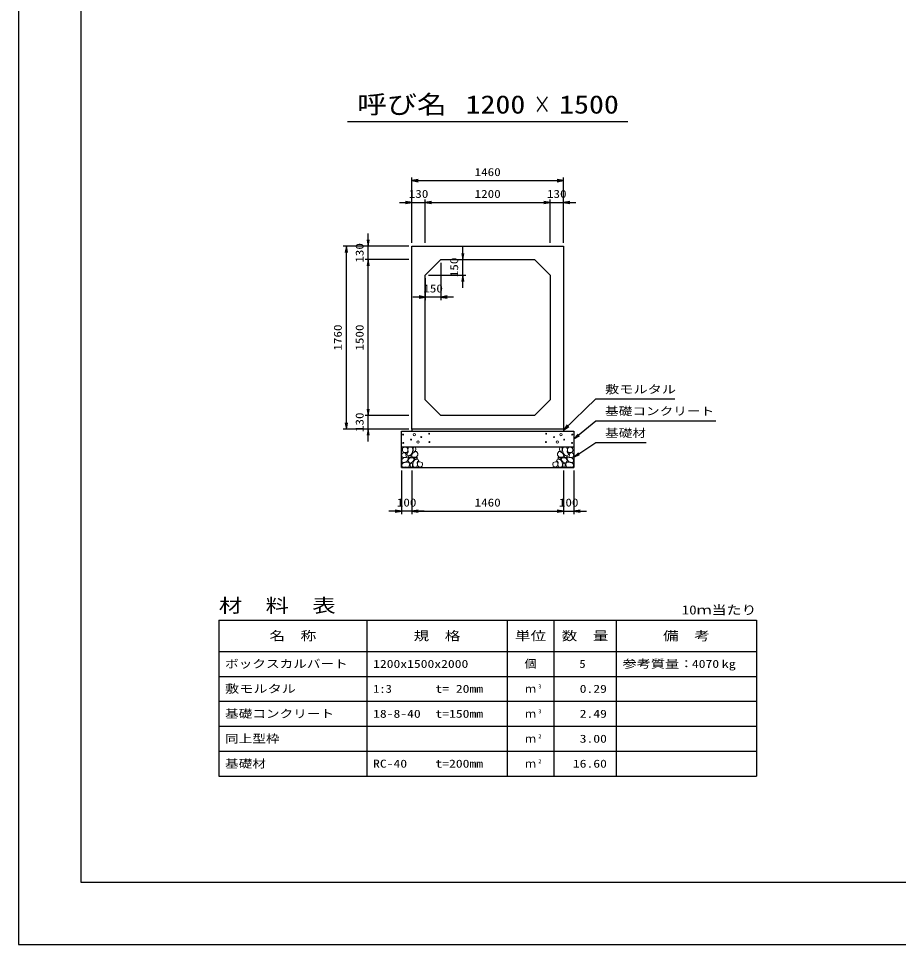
# Model space of a CAD drawing. Units: millimetres at full size. Extents: x 0 to 25230, y 0 to 17820.
# Drawn here: x 0 to 8469, y 0 to 8910 of the extents above; entities that cross this region are included whole.
import ezdxf
from ezdxf.enums import TextEntityAlignment as Align

# ---------------------------------------------------------------- set-up
doc = ezdxf.new("R2010")
doc.units = ezdxf.units.MM
for name, color, linetype, lineweight in [('D-DCR-HCHn', 4, 'Continuous', 9), ('D-MTR-FRAM', 7, 'Continuous', 25), ('D-MTR-LINE', 7, 'Continuous', 25), ('D-STR-DIM', 7, 'Continuous', 25), ('D-STR-STRn', 1, 'Continuous', 25), ('D-STR-TXT', 7, 'Continuous', 25), ('D-TTL', 2, 'Continuous', 25), ('D-TTL-TXT', 7, 'Continuous', 25)]:
    doc.layers.add(name, color=color, linetype=linetype, lineweight=lineweight)
doc.layers.add('D-MTR', color=7, linetype='Continuous')
doc.layers.add('D-MTR-TXT', color=7, linetype='Continuous')
doc.styles.add('ＭＳ ゴシック', font='')
doc.styles.get('ＭＳ ゴシック').set_extended_font_data('MS Gothic')

# ---------------------------------------------------------------- blocks, each defined once
blk = doc.blocks.new('open_arrow')
at = {"color": 0, "linetype": 'Continuous', "lineweight": -2}
blk.add_lwpolyline([(7.5, 1.25), (0, 0), (7.5, -1.25)], dxfattribs=at)

msp = doc.modelspace()

# ---------------------------------------------------------------- linework, layer by layer
at = {"layer": 'D-DCR-HCHn'}
for points in [[(3692.281, 4723.808), (3685.346, 4703.005), (3694.592, 4689.136), (3717.707, 4686.824), (3733.488, 4693.599), (3726.952, 4709.939), (3731.575, 4719.185), (3722.33, 4728.431), (3708.461, 4733.053)], [(3736.198, 4781.594), (3715.395, 4786.217), (3696.904, 4776.971), (3694.592, 4756.168), (3699.215, 4739.988), (3722.33, 4733.053), (3738.51, 4733.053), (3745.444, 4744.611), (3745.444, 4770.037)], [(3754.69, 4783.906), (3747.756, 4763.102), (3750.067, 4739.988), (3733.887, 4714.562), (3754.69, 4703.005), (3777.805, 4714.562), (3791.673, 4733.053), (3796.296, 4763.102), (3791.673, 4779.283), (3777.805, 4786.217)], [(3793.985, 4728.431), (3782.427, 4700.693), (3791.673, 4689.136), (3819.411, 4689.136), (3830.968, 4693.759), (3842.525, 4709.939), (3842.525, 4723.808), (3830.968, 4742.299), (3817.099, 4744.611)], [(3798.608, 4779.283), (3798.608, 4751.545), (3810.165, 4744.611), (3821.722, 4751.545), (3824.034, 4767.725), (3821.722, 4781.594), (3805.542, 4786.217)], [(5236.015, 4728.431), (5247.573, 4700.693), (5238.327, 4689.136), (5210.589, 4689.136), (5199.032, 4693.759), (5187.475, 4709.939), (5187.475, 4723.808), (5199.032, 4742.299), (5212.901, 4744.611)], [(5231.392, 4779.283), (5231.392, 4751.545), (5219.835, 4744.611), (5208.278, 4751.545), (5205.966, 4767.725), (5208.278, 4781.594), (5224.458, 4786.217)], [(5275.31, 4783.906), (5282.244, 4763.102), (5279.933, 4739.988), (5296.113, 4714.562), (5275.31, 4703.005), (5252.195, 4714.562), (5238.327, 4733.053), (5233.704, 4763.102), (5238.327, 4779.283), (5252.195, 4786.217)], [(5293.802, 4781.594), (5314.605, 4786.217), (5333.096, 4776.971), (5335.408, 4756.168), (5330.785, 4739.988), (5307.67, 4733.053), (5291.49, 4733.053), (5284.556, 4744.611), (5284.556, 4770.037)], [(5337.719, 4723.808), (5344.654, 4703.005), (5335.408, 4689.136), (5312.293, 4686.824), (5296.512, 4693.599), (5303.048, 4709.939), (5298.425, 4719.185), (5307.67, 4728.431), (5321.539, 4733.053)], [(3736.155, 4647.009), (3753.277, 4672.692), (3751.137, 4679.112), (3727.594, 4685.533), (3706.192, 4683.393), (3691.21, 4670.551), (3689.07, 4655.57), (3691.21, 4640.588), (3708.332, 4636.308)], [(3744.716, 4593.503), (3759.698, 4599.924), (3763.978, 4621.326), (3755.417, 4636.308), (3740.435, 4640.588), (3721.173, 4638.448), (3699.771, 4629.887), (3689.07, 4617.045), (3689.07, 4602.064), (3695.49, 4593.503), (3721.173, 4595.643)], [(3759.313, 4703.005), (3747.756, 4693.759), (3752.379, 4686.824), (3768.559, 4686.824), (3775.493, 4689.136), (3780.116, 4698.382), (3773.182, 4705.316)], [(3796.082, 4647.009), (3806.783, 4672.692), (3798.222, 4683.393), (3772.539, 4683.393), (3761.838, 4679.112), (3751.137, 4664.131), (3751.137, 4651.289), (3761.838, 4634.167), (3774.679, 4632.027)], [(3832.466, 4595.643), (3838.886, 4614.905), (3836.746, 4636.308), (3851.728, 4659.85), (3832.466, 4670.551), (3811.063, 4659.85), (3798.222, 4642.728), (3793.941, 4614.905), (3798.222, 4599.924), (3811.063, 4593.503)], [(3828.185, 4670.551), (3838.886, 4679.112), (3834.606, 4685.533), (3819.624, 4685.533), (3813.204, 4683.393), (3808.923, 4674.832), (3815.344, 4668.411)], [(3849.588, 4597.783), (3868.85, 4593.503), (3885.972, 4602.064), (3888.112, 4621.326), (3883.831, 4636.308), (3862.429, 4642.728), (3847.447, 4642.728), (3841.027, 4632.027), (3841.027, 4608.484)], [(5180.412, 4597.783), (5161.15, 4593.503), (5144.028, 4602.064), (5141.888, 4621.326), (5146.169, 4636.308), (5167.571, 4642.728), (5182.553, 4642.728), (5188.973, 4632.027), (5188.973, 4608.484)], [(5197.534, 4595.643), (5191.114, 4614.905), (5193.254, 4636.308), (5178.272, 4659.85), (5197.534, 4670.551), (5218.937, 4659.85), (5231.778, 4642.728), (5236.059, 4614.905), (5231.778, 4599.924), (5218.937, 4593.503)], [(5201.815, 4670.551), (5191.114, 4679.112), (5195.394, 4685.533), (5210.376, 4685.533), (5216.796, 4683.393), (5221.077, 4674.832), (5214.656, 4668.411)], [(5233.918, 4647.009), (5223.217, 4672.692), (5231.778, 4683.393), (5257.461, 4683.393), (5268.162, 4679.112), (5278.863, 4664.131), (5278.863, 4651.289), (5268.162, 4634.167), (5255.321, 4632.027)], [(5270.687, 4703.005), (5282.244, 4693.759), (5277.621, 4686.824), (5261.441, 4686.824), (5254.507, 4689.136), (5249.884, 4698.382), (5256.818, 4705.316)], [(5285.284, 4593.503), (5270.302, 4599.924), (5266.022, 4621.326), (5274.583, 4636.308), (5289.565, 4640.588), (5308.827, 4638.448), (5330.229, 4629.887), (5340.93, 4617.045), (5340.93, 4602.064), (5334.51, 4593.503), (5308.827, 4595.643)], [(5293.845, 4647.009), (5276.723, 4672.692), (5278.863, 4679.112), (5302.406, 4685.533), (5323.808, 4683.393), (5338.79, 4670.551), (5340.93, 4655.57), (5338.79, 4640.588), (5321.668, 4636.308)], [(3791.801, 4599.924), (3791.801, 4625.606), (3781.1, 4632.027), (3770.399, 4625.606), (3768.259, 4610.625), (3770.399, 4597.783), (3785.381, 4593.503)], [(5238.199, 4599.924), (5238.199, 4625.606), (5248.9, 4632.027), (5259.601, 4625.606), (5261.741, 4610.625), (5259.601, 4597.783), (5244.619, 4593.503)]]:
    msp.add_lwpolyline(points, close=True, dxfattribs=at)
for centre, radius in [((3701.091, 4906.145), 4.5), ((3810.004, 4906.145), 11.25), ((3952.197, 4915.221), 4.5), ((5077.803, 4915.221), 4.5), ((5219.996, 4906.145), 11.25), ((5328.909, 4906.145), 4.5), ((3702.803, 4825.879), 4.5), ((3778.437, 4858.641), 4.5), ((3844.996, 4834.955), 11.25), ((3876.563, 4882.459), 4.5), ((3953.909, 4834.955), 4.5), ((5076.091, 4834.955), 4.5), ((5153.437, 4882.459), 4.5), ((5185.004, 4834.955), 11.25), ((5251.563, 4858.641), 4.5), ((5327.197, 4825.879), 4.5)]:
    msp.add_circle(centre, radius, dxfattribs=at)
at = {"layer": 'D-MTR-FRAM'}
for p, q in [((1927.5, 3120), (7102.5, 3120)), ((1927.5, 3120), (1927.5, 1620)), ((7102.5, 3120), (7102.5, 1620)), ((1927.5, 1620), (7102.5, 1620))]:
    msp.add_line(p, q, dxfattribs=at)
at = {"layer": 'D-MTR-LINE'}
for p, q in [((3352.5, 3120), (3352.5, 1620)), ((4702.5, 3120), (4702.5, 1620)), ((5152.5, 3120), (5152.5, 1620)), ((5752.5, 3120), (5752.5, 1620)), ((1927.5, 2820), (7102.5, 2820)), ((1927.5, 2580), (7102.5, 2580)), ((1927.5, 2340), (7102.5, 2340)), ((1927.5, 2100), (7102.5, 2100)), ((1927.5, 1860), (7102.5, 1860))]:
    msp.add_line(p, q, dxfattribs=at)
at = {"layer": 'D-STR-DIM'}
for p, q in [((3785, 6750), (3785, 7380)), ((3785, 7350), (5245, 7350)), ((5245, 6750), (5245, 7380)), ((3665, 7140), (4035, 7140)), ((3785, 6750), (3785, 7170)), ((3915, 6750), (3915, 7170)), ((3915, 6750), (3915, 7170)), ((3915, 7140), (5115, 7140)), ((4995, 7140), (5365, 7140)), ((5115, 6750), (5115, 7170)), ((5115, 6750), (5115, 7170)), ((5245, 6750), (5245, 7170)), ((3365, 6470), (3365, 6840)), ((3755, 6720), (3125, 6720)), ((3155, 4960), (3155, 6720)), ((3755, 6720), (3335, 6720)), ((4275, 6320), (4275, 6710)), ((3755, 6590), (3335, 6590)), ((3755, 6590), (3335, 6590)), ((3365, 5090), (3365, 6590)), ((4065, 6560), (4065, 6200)), ((4095, 6590), (4305, 6590)), ((3945, 6440), (4305, 6440)), ((3915, 6410), (3915, 6200)), ((4185, 6230), (3795, 6230)), ((3365, 4840), (3365, 5210)), ((3755, 5090), (3335, 5090)), ((3755, 5090), (3335, 5090)), ((3755, 4960), (3125, 4960)), ((3755, 4960), (3335, 4960)), ((3685, 4560), (3685, 4140)), ((3785, 4560), (3785, 4140)), ((3785, 4560), (3785, 4140)), ((5245, 4560), (5245, 4140)), ((5245, 4560), (5245, 4140)), ((5345, 4560), (5345, 4140)), ((3905, 4170), (3565, 4170)), ((3785, 4170), (5245, 4170)), ((5125, 4170), (5465, 4170))]:
    msp.add_line(p, q, dxfattribs=at)
at = {"layer": 'D-STR-STRn'}
for p, q in [((3785, 6720), (5245, 6720)), ((3785, 4960), (3785, 6720)), ((5245, 6720), (5245, 4960)), ((4065, 6590), (3915, 6440)), ((4065, 6590), (4965, 6590)), ((5115, 6440), (4965, 6590)), ((3915, 5240), (3915, 6440)), ((5115, 6440), (5115, 5240)), ((3915, 5240), (4065, 5090)), ((4965, 5090), (5115, 5240)), ((4965, 5090), (4065, 5090)), ((3685, 4590), (3685, 4940)), ((3685, 4940), (5345, 4940)), ((5245, 4960), (3785, 4960)), ((3785, 4960), (3785, 4940)), ((5245, 4960), (5245, 4940)), ((5345, 4940), (5345, 4590)), ((3685, 4790), (5345, 4790)), ((3685, 4590), (5345, 4590))]:
    msp.add_line(p, q, dxfattribs=at)
at = {"layer": 'D-STR-TXT'}
for points in [[(5245, 4950), (5555, 5250), (5615, 5250), (6314.975, 5250)], [(5345, 4865), (5555, 5040), (5615, 5040), (6710.457, 5040)], [(5345, 4690), (5555, 4830), (5615, 4830), (6039.416, 4830)]]:
    msp.add_lwpolyline(points, dxfattribs=at)
at = {"layer": 'D-TTL'}
for points in [[(0, 0), (25230, 0), (25230, 17820), (0, 17820)], [(600, 600), (24630, 600), (24630, 17220), (600, 17220)]]:
    msp.add_lwpolyline(points, close=True, dxfattribs=at)
at = {"layer": 'D-TTL-TXT'}
msp.add_line((3165, 7920), (5865, 7920), dxfattribs=at)

# ---------------------------------------------------------------- block references
at = {"layer": 'D-STR-DIM', "xscale": 8, "yscale": 8}
for p in [(3785, 7350), (3915, 7140), (3915, 7140), (5245, 7140), (4065, 6230), (3785, 4170), (3785, 4170), (5345, 4170)]:
    msp.add_blockref('open_arrow', p, dxfattribs=at)
for p, rotation in [((5245, 7350), 180), ((3785, 7140), 180), ((5115, 7140), 180), ((5115, 7140), 180), ((3365, 6720), 90), ((3155, 6720), 270), ((4275, 6590), 90), ((3365, 6590), 270), ((3365, 6590), 270), ((4275, 6440), 270), ((3915, 6230), 180), ((3365, 5090), 90), ((3365, 5090), 90), ((3155, 4960), 90), ((3365, 4960), 270), ((3685, 4170), 180), ((5245, 4170), 180), ((5245, 4170), 180)]:
    msp.add_blockref('open_arrow', p, dxfattribs=dict(at, rotation=rotation))
at = {"layer": 'D-STR-TXT', "xscale": 8, "yscale": 8}
for p, rotation in [((5245, 4950), 44.1), ((5345, 4865), 39.8), ((5345, 4690), 33.7)]:
    msp.add_blockref('open_arrow', p, dxfattribs=dict(at, rotation=rotation))

# ---------------------------------------------------------------- texts
at = {"layer": 'D-MTR', "style": 'ＭＳ ゴシック', "width": 1.25}
msp.add_text('材\u3000料\u3000表', height=132, dxfattribs=at).set_placement((1927.5, 3156), align=Align.BOTTOM_LEFT)
at = {"layer": 'D-MTR', "style": 'ＭＳ ゴシック', "width": 1.2}
msp.add_text('10ｍ当たり', height=87.98, dxfattribs=at).set_placement((7102.5, 3149), align=Align.BOTTOM_RIGHT)
at = {"layer": 'D-MTR-TXT', "style": 'ＭＳ ゴシック'}
for s, height, width, p in [('名\u3000称', 87.98, 1.25, (2640, 2970)), ('規\u3000格', 87.98, 1.25, (4027.5, 2970)), ('単位', 87.98, 1.25, (4927.5, 2970)), ('数\u3000量', 87.98, 1.25, (5452.5, 2970)), ('備\u3000考', 87.98, 1.25, (6427.5, 2970)), ('個', 76.98, 1.1, (4927.5, 2700))]:
    msp.add_text(s, height=height, dxfattribs=dict(at, width=width)).set_placement(p, align=Align.MIDDLE_CENTER)
for s, width, p in [('ボックスカルバート', 1.25, (1987.5, 2700)), ('1200x1500x2000', 1.25, (3412.5, 2700)), ('参考質量：    kg', 1.3, (5812.5, 2700)), ('敷モルタル', 1.3, (1987.5, 2460)), ('1:3', 1.15, (3412.5, 2460)), ('t= 20mm', 1.25, (4012.5, 2460)), ('基礎コンクリート', 1.25, (1987.5, 2220)), ('18-8-40', 1.25, (3412.5, 2220)), ('t=150mm', 1.25, (4012.5, 2220)), ('同上型枠', 1.25, (1987.5, 1980)), ('基礎材', 1.25, (1987.5, 1740)), ('RC-40', 1.25, (3412.5, 1740)), ('t=200mm', 1.25, (4012.5, 1740))]:
    msp.add_text(s, height=76.98, dxfattribs=dict(at, width=width)).set_placement(p, align=Align.MIDDLE_LEFT)
for s, width, p in [('5', 1.15, (5457.83, 2700)), ('4070', 1.25, (6742.5, 2700)), ('0.29', 1.25, (5662.5, 2460)), ('2.49', 1.25, (5662.5, 2220)), ('3.00', 1.25, (5662.5, 1980)), ('16.60', 1.25, (5662.5, 1740))]:
    msp.add_text(s, height=76.98, dxfattribs=dict(at, width=width)).set_placement(p, align=Align.MIDDLE_RIGHT)
at = {"layer": 'D-MTR-TXT', "style": 'ＭＳ ゴシック', "width": 1.15}
for s, p in [('3', (5002.5, 2453)), ('3', (5002.5, 2213)), ('2', (5002.5, 1973)), ('2', (5002.5, 1733))]:
    msp.add_text(s, height=38.49, dxfattribs=at).set_placement(p, align=Align.BOTTOM_LEFT)
at = {"layer": 'D-MTR-TXT', "style": 'ＭＳ ゴシック'}
for p in [(4927.5, 2460), (4927.5, 2220), (4927.5, 1980), (4927.5, 1740)]:
    msp.add_text('ｍ', height=76.98, dxfattribs=at).set_placement(p, align=Align.MIDDLE_CENTER)
at = {"layer": 'D-STR-DIM', "style": 'ＭＳ ゴシック', "width": 1.2}
for s, p in [('1460', (4515, 7432.5)), ('130', (3850, 7222.5)), ('1200', (4515, 7222.5)), ('130', (5180, 7222.5)), ('150', (3990, 6312.5)), ('100', (3735, 4252.5)), ('1460', (4515, 4252.5)), ('100', (5295, 4252.5))]:
    msp.add_text(s, height=76.98, dxfattribs=at).set_placement(p, align=Align.MIDDLE_CENTER)
for s, p in [('130', (3282.5, 6655)), ('150', (4192.5, 6515)), ('1760', (3072.5, 5840)), ('1500', (3282.5, 5840)), ('130', (3282.5, 5025))]:
    msp.add_text(s, height=76.98, rotation=90, dxfattribs=at).set_placement(p, align=Align.MIDDLE_CENTER)
at = {"layer": 'D-STR-TXT', "style": 'ＭＳ ゴシック'}
for s, width, p in [('敷モルタル', 1.3, (5645, 5280)), ('基礎コンクリート', 1.25, (5645, 5070)), ('基礎材', 1.25, (5645, 4860))]:
    msp.add_text(s, height=76.98, dxfattribs=dict(at, width=width)).set_placement(p, align=Align.BOTTOM_LEFT)
at = {"layer": 'D-TTL-TXT', "style": 'ＭＳ ゴシック'}
for s, width, p in [('呼び名', 1.2, (3690, 7942.5)), ('1200', 1.2, (4590, 7942.5)), ('×', 0.7, (5040, 7942.5)), ('1500', 1.2, (5490, 7942.5))]:
    msp.add_text(s, height=176, dxfattribs=dict(at, width=width)).set_placement(p, align=Align.BOTTOM_CENTER)

doc.saveas('drawing.dxf')
